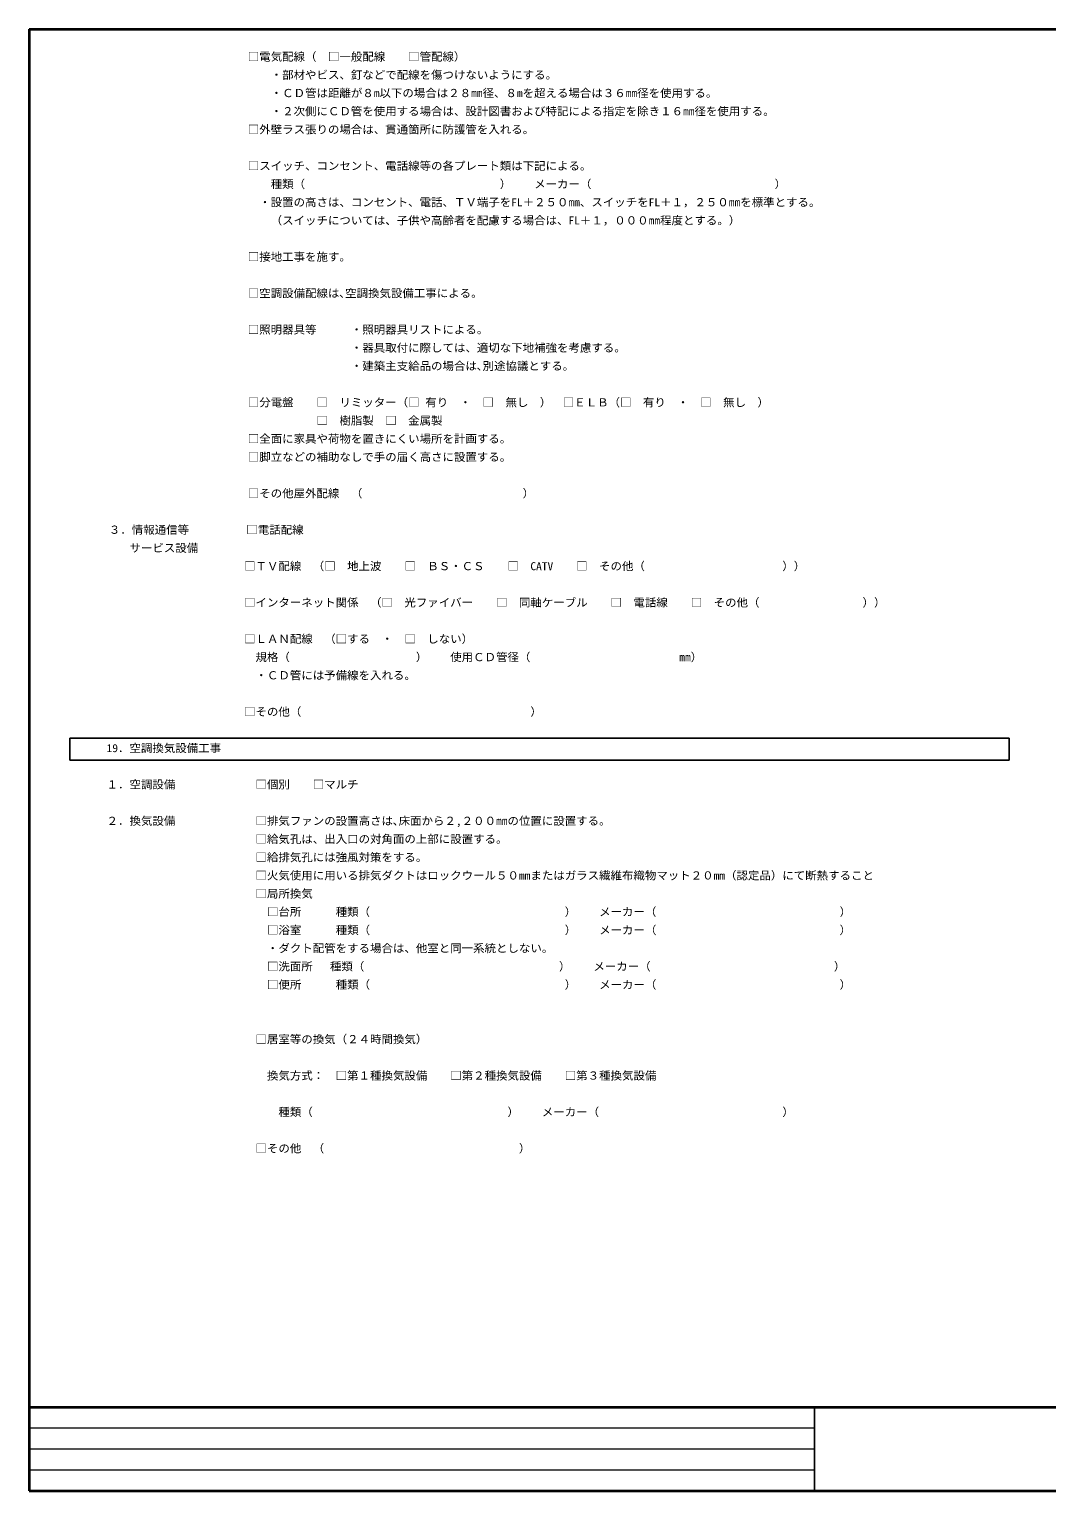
# Model space of a CAD drawing. Units: millimetres, scale not verified. Extents: x -40931 to 15029, y -141958 to 29962.
# Drawn here: x -40931 to -12951, y -141958 to -101795 of the extents above; entities that cross this region are included whole.
import ezdxf
from ezdxf.enums import TextEntityAlignment as Align

# ---------------------------------------------------------------- set-up
doc = ezdxf.new("R2010")
doc.units = ezdxf.units.MM
doc.header["$LTSCALE"] = 100
for name, color, linetype, lineweight in [('0-3_建具', 4, 'Continuous', 25), ('0-4_その他', 6, 'Continuous', 35), ('0-F', 3, 'Continuous', 25)]:
    doc.layers.add(name, color=color, linetype=linetype, lineweight=lineweight)
doc.layers.add('0-8', color=7, linetype='Continuous')
doc.styles.add('ＭＳ ゴシック', font='')
doc.styles.get('ＭＳ ゴシック').set_extended_font_data('MS Gothic')

msp = doc.modelspace()

# ---------------------------------------------------------------- linework, layer by layer
at = {"layer": '0-3_建具'}
for p, q in [((-39816.5, -121880.1), (-39816.5, -121280.4)), ((-13988.9, -121880.1), (-39816.5, -121880.1))]:
    msp.add_line(p, q, dxfattribs=at)
msp.add_lwpolyline([(-39816.5, -121280.4), (-13988.9, -121280.4), (-13988.9, -121880.1)], dxfattribs=at)
at = {"layer": '0-4_その他'}
msp.add_line((-40931.2, -101795.2), (15028.8, -101795.2), dxfattribs=at)
at = {"layer": '0-F', "color": 6, "lineweight": 35}
for p, q in [((-40931.2, -101795.2), (-40931.2, -141958)), ((-40931.2, -139658), (15028.8, -139658)), ((-40931.2, -141958), (15028.8, -141958))]:
    msp.add_line(p, q, dxfattribs=at)
at = {"layer": '0-F'}
msp.add_line((-19334.1, -139658), (-19334.1, -141958), dxfattribs=at)
at = {"layer": '0-F', "color": 2, "lineweight": 18}
for p, q in [((-40931.2, -140233), (-19334.1, -140233)), ((-40931.2, -140808), (-19334.1, -140808)), ((-40931.2, -141383), (-19334.1, -141383))]:
    msp.add_line(p, q, dxfattribs=at)

# ---------------------------------------------------------------- texts
at = {"layer": '0-8', "style": 'ＭＳ ゴシック', "width": 1.05}
for s, p in [('□電気配線（\u3000□一般配線\u3000\u3000□管配線）', (-34921.3, -102727)), ('\u3000\u3000・部材やビス、釘などで配線を傷つけないようにする。', (-34921.3, -103227)), ('\u3000\u3000・ＣＤ管は距離が８m以下の場合は２８㎜径、８mを超える場合は３６㎜径を使用する。', (-34921.3, -103727)), ('\u3000\u3000・２次側にＣＤ管を使用する場合は、設計図書および特記による指定を除き１６㎜径を使用する。', (-34921.3, -104227)), ('□外壁ラス張りの場合は、貫通箇所に防護管を入れる。', (-34921.3, -104727)), ('□スイッチ、コンセント、電話線等の各プレート類は下記による。', (-34921.3, -105727)), ('\u3000\u3000種類（\u3000\u3000\u3000\u3000\u3000\u3000\u3000\u3000\u3000\u3000\u3000\u3000\u3000\u3000\u3000\u3000\u3000）\u3000\u3000メーカー（\u3000\u3000\u3000\u3000\u3000\u3000\u3000\u3000\u3000\u3000\u3000\u3000\u3000\u3000\u3000\u3000）\u3000\u3000', (-34921.3, -106227)), ('\u3000・設置の高さは、コンセント、電話、ＴＶ端子をFL＋２５０㎜、スイッチをFL＋１，２５０㎜を標準とする。', (-34921.3, -106727)), ('\u3000\u3000（スイッチについては、子供や高齢者を配慮する場合は、FL＋１，０００㎜程度とする。）', (-34921.3, -107227)), ('□接地工事を施す。', (-34921.3, -108227)), ('□空調設備配線は､空調換気設備工事による。\u3000\u3000\u3000\u3000\u3000\u3000\u3000\u3000\u3000\u3000\u3000', (-34921.3, -109227)), ('□照明器具等\u3000\u3000\u3000・照明器具リストによる。', (-34921.3, -110227)), ('\u3000\u3000\u3000\u3000\u3000\u3000\u3000\u3000\u3000・器具取付に際しては、適切な下地補強を考慮する。', (-34921.3, -110727)), ('\u3000\u3000\u3000\u3000\u3000\u3000\u3000\u3000\u3000・建築主支給品の場合は､別途協議とする｡\u3000\u3000\u3000\u3000\u3000\u3000\u3000\u3000\u3000\u3000\u3000\u3000\u3000\u3000\u3000\u3000\u3000\u3000\u3000\u3000\u3000\u3000\u3000\u3000', (-34921.3, -111227)), ('□分電盤\u3000\u3000□\u3000リミッター（□ 有り\u3000・\u3000□\u3000無し\u3000）\u3000□ＥＬＢ（□\u3000有り\u3000・\u3000□\u3000無し\u3000）', (-34921.3, -112227)), ('\u3000\u3000\u3000\u3000\u3000\u3000□\u3000樹脂製\u3000□\u3000金属製', (-34921.3, -112727)), ('□全面に家具や荷物を置きにくい場所を計画する。', (-34921.3, -113227)), ('□脚立などの補助なしで手の届く高さに設置する。', (-34921.3, -113727)), ('□その他屋外配線\u3000（\u3000\u3000\u3000\u3000\u3000\u3000\u3000\u3000\u3000\u3000\u3000\u3000\u3000\u3000）', (-34921.3, -114727)), ('\u3000\u3000\u3000\u3000３．情報通信等\u3000\u3000\u3000\u3000\u3000□電話配線\u3000', (-40000.5, -115727)), ('\u3000\u3000サービス設備', (-38803.4, -116227)), ('\u3000\u3000\u3000\u3000\u3000\u3000\u3000\u3000\u3000\u3000\u3000\u3000□ＴＶ配線\u3000（□\u3000地上波\u3000\u3000□\u3000ＢＳ・ＣＳ\u3000\u3000□\u3000CATV\u3000\u3000□\u3000その他（\u3000\u3000\u3000\u3000\u3000\u3000\u3000\u3000\u3000\u3000\u3000\u3000））', (-38803.4, -116727)), ('\u3000\u3000\u3000\u3000\u3000\u3000\u3000\u3000\u3000\u3000\u3000\u3000□インターネット関係\u3000（□\u3000光ファイバー\u3000\u3000□\u3000同軸ケーブル\u3000\u3000□\u3000電話線\u3000\u3000□\u3000その他（\u3000\u3000\u3000\u3000\u3000\u3000\u3000\u3000\u3000））', (-38803.4, -117727)), ('\u3000\u3000\u3000\u3000\u3000\u3000\u3000\u3000\u3000\u3000\u3000\u3000□ＬＡＮ配線\u3000（□する\u3000・\u3000□\u3000しない）', (-38803.4, -118727)), ('\u3000\u3000\u3000\u3000\u3000\u3000\u3000\u3000\u3000\u3000\u3000\u3000\u3000規格（\u3000\u3000\u3000\u3000\u3000\u3000\u3000\u3000\u3000\u3000\u3000）\u3000\u3000使用ＣＤ管径（\u3000\u3000\u3000\u3000\u3000\u3000\u3000\u3000\u3000\u3000\u3000\u3000\u3000㎜）', (-38803.4, -119227)), ('\u3000\u3000\u3000\u3000\u3000\u3000\u3000\u3000\u3000\u3000\u3000\u3000\u3000・ＣＤ管には予備線を入れる。', (-38803.4, -119727)), ('\u3000\u3000\u3000\u3000\u3000\u3000\u3000\u3000\u3000\u3000\u3000\u3000□その他（\u3000\u3000\u3000\u3000\u3000\u3000\u3000\u3000\u3000\u3000\u3000\u3000\u3000\u3000\u3000\u3000\u3000\u3000\u3000\u3000）\u3000\u3000\u3000\u3000\u3000\u3000\u3000\u3000\u3000\u3000\u3000\u3000\u3000\u3000\u3000\u3000\u3000\u3000\u3000\u3000', (-38803.4, -120727)), ('19．空調換気設備工事', (-38803.4, -121727)), ('１．空調設備\u3000\u3000\u3000\u3000\u3000\u3000\u3000□個別\u3000\u3000□マルチ', (-38803.4, -122727)), ('２．換気設備\u3000\u3000\u3000\u3000\u3000\u3000\u3000□排気ファンの設置高さは､床面から２,２００㎜の位置に設置する。', (-38803.4, -123727)), ('\u3000\u3000\u3000\u3000\u3000\u3000\u3000\u3000\u3000\u3000\u3000\u3000\u3000□給気孔は、出入口の対角面の上部に設置する。', (-38803.4, -124227)), ('\u3000\u3000\u3000\u3000\u3000\u3000\u3000\u3000\u3000\u3000\u3000\u3000\u3000□給排気孔には強風対策をする。', (-38803.4, -124727)), ('\u3000\u3000\u3000\u3000\u3000\u3000\u3000\u3000\u3000\u3000\u3000\u3000\u3000□火気使用に用いる排気ダクトはロックウール５０mmまたはガラス繊維布織物マット２０mm（認定品）にて断熱すること', (-38803.4, -125227)), ('\u3000\u3000\u3000\u3000\u3000\u3000\u3000\u3000\u3000\u3000\u3000\u3000\u3000□局所換気', (-38803.4, -125727)), ('\u3000\u3000\u3000\u3000\u3000\u3000\u3000\u3000\u3000\u3000\u3000\u3000\u3000\u3000□台所\u3000\u3000\u3000種類（\u3000\u3000\u3000\u3000\u3000\u3000\u3000\u3000\u3000\u3000\u3000\u3000\u3000\u3000\u3000\u3000\u3000）\u3000\u3000メーカー（\u3000\u3000\u3000\u3000\u3000\u3000\u3000\u3000\u3000\u3000\u3000\u3000\u3000\u3000\u3000\u3000）', (-38803.4, -126227)), ('\u3000\u3000\u3000\u3000\u3000\u3000\u3000\u3000\u3000\u3000\u3000\u3000\u3000\u3000□浴室\u3000\u3000\u3000種類（\u3000\u3000\u3000\u3000\u3000\u3000\u3000\u3000\u3000\u3000\u3000\u3000\u3000\u3000\u3000\u3000\u3000）\u3000\u3000メーカー（\u3000\u3000\u3000\u3000\u3000\u3000\u3000\u3000\u3000\u3000\u3000\u3000\u3000\u3000\u3000\u3000）', (-38803.4, -126727)), ('\u3000\u3000\u3000\u3000\u3000\u3000\u3000\u3000\u3000\u3000\u3000\u3000\u3000\u3000・ダクト配管をする場合は、他室と同一系統としない。', (-38803.4, -127227)), ('\u3000\u3000\u3000\u3000\u3000\u3000\u3000\u3000\u3000\u3000\u3000\u3000\u3000\u3000□洗面所 \u3000種類（\u3000\u3000\u3000\u3000\u3000\u3000\u3000\u3000\u3000\u3000\u3000\u3000\u3000\u3000\u3000\u3000\u3000）\u3000\u3000メーカー（\u3000\u3000\u3000\u3000\u3000\u3000\u3000\u3000\u3000\u3000\u3000\u3000\u3000\u3000\u3000\u3000）', (-38803.4, -127727)), ('\u3000\u3000\u3000\u3000\u3000\u3000\u3000\u3000\u3000\u3000\u3000\u3000\u3000\u3000□便所\u3000\u3000\u3000種類（\u3000\u3000\u3000\u3000\u3000\u3000\u3000\u3000\u3000\u3000\u3000\u3000\u3000\u3000\u3000\u3000\u3000）\u3000\u3000メーカー（\u3000\u3000\u3000\u3000\u3000\u3000\u3000\u3000\u3000\u3000\u3000\u3000\u3000\u3000\u3000\u3000）', (-38803.4, -128227)), ('\u3000\u3000\u3000\u3000\u3000\u3000\u3000\u3000\u3000\u3000\u3000\u3000\u3000□居室等の換気（２４時間換気）', (-38803.4, -129727)), ('\u3000\u3000\u3000\u3000\u3000\u3000\u3000\u3000\u3000\u3000\u3000\u3000\u3000\u3000換気方式：\u3000□第１種換気設備\u3000\u3000□第２種換気設備\u3000\u3000□第３種換気設備', (-38803.4, -130727)), ('\u3000\u3000\u3000\u3000\u3000\u3000\u3000\u3000\u3000\u3000\u3000\u3000\u3000\u3000\u3000種類（\u3000\u3000\u3000\u3000\u3000\u3000\u3000\u3000\u3000\u3000\u3000\u3000\u3000\u3000\u3000\u3000\u3000）\u3000\u3000メーカー（\u3000\u3000\u3000\u3000\u3000\u3000\u3000\u3000\u3000\u3000\u3000\u3000\u3000\u3000\u3000\u3000）', (-38803.4, -131727)), ('\u3000\u3000\u3000\u3000\u3000\u3000\u3000\u3000\u3000\u3000\u3000\u3000\u3000□その他\u3000（\u3000\u3000\u3000\u3000\u3000\u3000\u3000\u3000\u3000\u3000\u3000\u3000\u3000\u3000\u3000\u3000\u3000）', (-38803.4, -132727))]:
    msp.add_text(s, height=219.9, dxfattribs=at).set_placement(p, align=Align.BOTTOM_LEFT)

doc.saveas('drawing.dxf')
